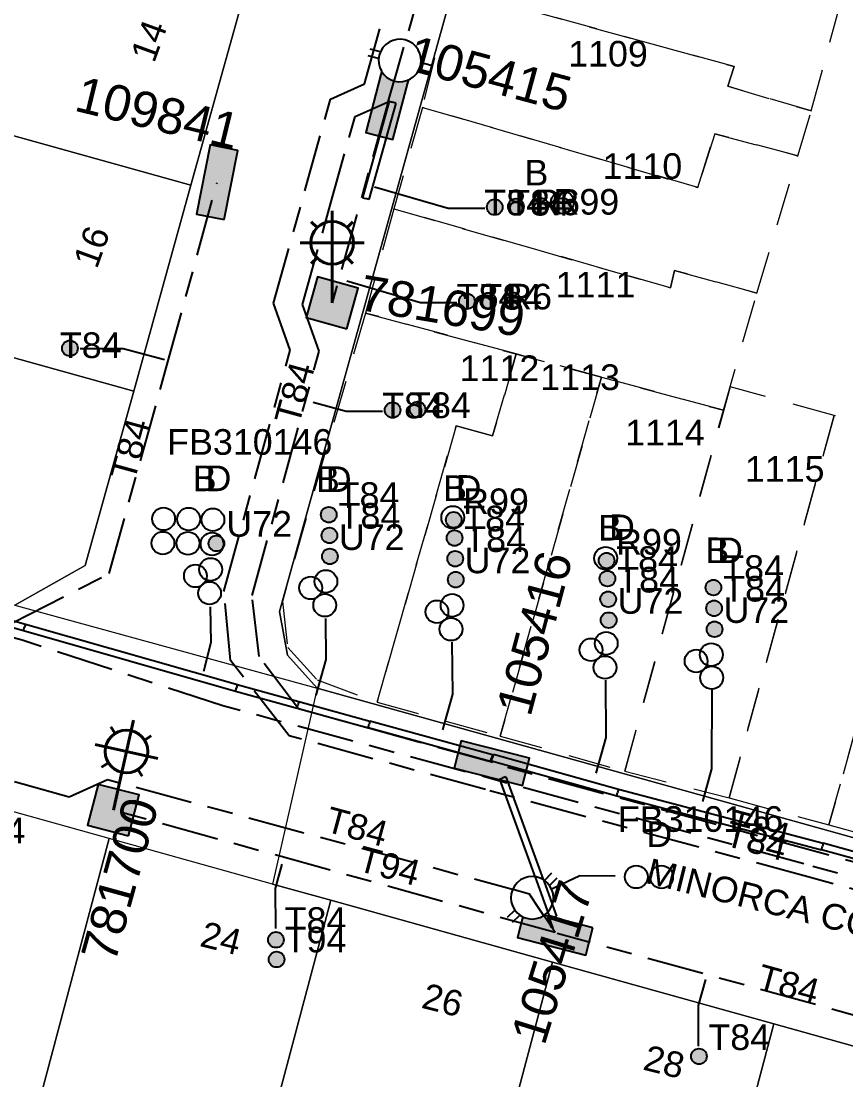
# Model space of a CAD drawing. Header units: metres. Extents: x 289087 to 291245, y 6227587 to 6229773.
# Drawn here: x 290436.6 to 290494.5, y 6228413.4 to 6228487.7 of the extents above; entities that cross this region are included whole.
import ezdxf
from ezdxf.enums import TextEntityAlignment as Align

# ---------------------------------------------------------------- set-up
doc = ezdxf.new("R2010")
doc.units = ezdxf.units.M
doc.linetypes.add('Cable Exist UG', pattern=[8.2, 4, -1.2, 1.8, -1.2])
doc.linetypes.add('Dash', pattern=[5, 3, -2])
for name, color, linetype in [('_User Ducts Config', 7, 'Continuous'), ('Duct_SP_EXT', 7, 'Continuous'), ('Equip_LV_EXT', 7, 'Continuous'), ('Equip_SP_SL_EXT', 7, 'Continuous'), ('Mains_HV_EXT', 7, 'Continuous'), ('Mains_LV_EXT', 7, 'Continuous'), ('Mains_LV_SL_EXT', 7, 'Continuous'), ('SupportsUG_SP_LV_EXT', 7, 'Continuous'), ('SupportsUG_SP_LV_SL_EXT', 7, 'Continuous')]:
    doc.layers.add(name, color=color, linetype=linetype)
for name, color, linetype, lineweight in [('Cadastre Buildings_SP_EXT', 9, 'Continuous', 5), ('Cadastre Developer_SP_EXT', 9, 'Continuous', 5), ('Cadastre Land Parcels_SP_EXT', 9, 'Continuous', 5), ('Cadastre Roads_SP_EXT', 9, 'Continuous', 5)]:
    doc.layers.add(name, color=color, linetype=linetype, lineweight=lineweight)
doc.styles.add('COLUMN_LABEL', font='arial.ttf')
doc.styles.add('iecARIAL', font='arial.ttf', dxfattribs={"height": 2})
doc.styles.add('POLE_LABEL', font='arial.ttf')
doc.styles.get("Standard").update_dxf_attribs({"font": 'arial.ttf'})

# ---------------------------------------------------------------- blocks, each defined once
blk = doc.blocks.new('COLUMN_EXT')
blk.add_hatch(color=256).paths.add_polyline_path([(-1.485, 1.485), (-1.485, -1.485), (1.485, -1.485), (1.485, 1.485)])
blk.add_lwpolyline([(-1.485, -1.485), (1.485, -1.485), (1.485, 1.485), (-1.485, 1.485)], close=True)
for tag, height, style, flags, p in [('ASSET_NUM', 2.5, 'COLUMN_LABEL', 8, (2, 2)), ('STRUCTURE_PLANT_NUMBER', 0.2, 'POLE_LABEL', 9, (1.813, 0.031)), ('STREET_CODE', 0.2, 'COLUMN_LABEL', 9, (1.813, -0.2))]:
    blk.add_attdef(tag, text='', height=height, dxfattribs=dict(style=style, flags=flags)).set_placement(p, align=Align.MIDDLE_LEFT)
at = {"flags": 9}
for tag, p in [('OWNED_BY', (1.813, -0.6)), ('STATE', (1.813, -0.8)), ('COLUMN_TYPE', (1.813, -0.4)), ('USAGE', (1.813, -1)), ('LEGEND', (1.813, -1.2)), ('LOCATION', (1.813, -1.4)), ('STREETNAME', (1.813, -1.6)), ('SUBURB', (1.813, -1.8)), ('NOTES', (1.813, -2))]:
    blk.add_attdef(tag, text='', height=0.2, dxfattribs=at).set_placement(p, align=Align.MIDDLE_LEFT)
at = {"flags": 1}
blk.add_attdef('Z', (1.813, -2.351), '', height=0.2, dxfattribs=at)
blk = doc.blocks.new('PILLAR_EXT')
blk.add_hatch(color=256).paths.add_polyline_path([(-2.475, 0.99), (-2.475, -0.99), (2.475, -0.99), (2.475, 0.99)])
blk.add_lwpolyline([(-2.475, -0.99), (2.475, -0.99), (2.475, 0.99), (-2.475, 0.99)], close=True)
at = {"style": 'iecARIAL', "flags": 8}
blk.add_attdef('ASSET_NUM', (1.5, 3.5), '', height=2.5, dxfattribs=at)
for tag, p, flags in [('OWNED_BY', (0, -0.2), 9), ('STATE', (0, -0.4), 9), ('SUPPORT_TYPE', (0, -0.6), 9), ('USAGE', (0, -0.8), 9), ('LEGEND', (0, -1), 9), ('LOCATION', (0, -1.2), 9), ('NOTES', (0, -1.4), 9), ('PARENT', (0, -1.6), 9), ('STREETNAME', (0, -1.8), 9), ('SUBURB', (0, -2), 1)]:
    blk.add_attdef(tag, p, '', height=0.2, dxfattribs=dict(flags=flags))
blk = doc.blocks.new('DUCT_EXT')
blk.add_circle((0, 0.8), 0.8)
at = {"flags": 1}
blk.add_attdef('Z', (0, 0), '', height=0.2, dxfattribs=at)
at = {"flags": 9}
for tag, p in [('DUCT_CODE', (0, 0)), ('XSECT_TYPE', (0, -0.2)), ('STATE', (0, -0.6)), ('FB_REFERENCE', (0, -0.4)), ('NOTES', (0, -0.8))]:
    blk.add_attdef(tag, text='', height=0.2, dxfattribs=at).set_placement(p, align=Align.MIDDLE_LEFT)
blk = doc.blocks.new('SL_LANTERN_EXT')
at = {"lineweight": 40}
for p, q in [((0, 1.968), (0, 6.468)), ((-1.459, 5.676), (-1.061, 5.278)), ((1.458, 5.676), (1.06, 5.278)), ((-2.25, 4.218), (2.25, 4.218)), ((-1.459, 2.759), (-1.061, 3.157)), ((1.458, 2.759), (1.06, 3.157)), ((0, 0), (0, 2.721))]:
    blk.add_line(p, q, dxfattribs=at)
blk.add_circle((0, 4.218), 1.5, dxfattribs=at)
at = {"style": 'iecARIAL', "flags": 9}
blk.add_attdef('ASSET_NUM', (1.5, 1.5), '', height=2.5, dxfattribs=at)
for tag, p, height, flags in [('CONSTRUCTED_VOLTAGE', (0.981, -0.653), 0.2, 9), ('CONTROL_TYPE', (0.981, -0.853), 0.2, 9), ('OPERATING_VOLTAGE', (0.981, -1.653), 0.2, 9), ('LANTERN_PURPOSE', (0.981, -1.053), 0.2, 9), ('LANTERN_TYPE', (0.981, -1.253), 0.2, 9), ('NO_PHASES', (0.981, -1.453), 0.2, 9), ('LNUMBER', (2.181, -3.253), 2.5, 8), ('ORIENTATION', (0.981, -1.853), 0.2, 9), ('OWNED_BY', (0.981, -2.053), 0.2, 9), ('STATE', (0.981, -2.253), 0.2, 9), ('CEXIST', (0.981, -2.653), 0.2, 9), ('CNEW', (0.981, -2.853), 0.2, 9), ('CNUMBER', (0.981, -3.053), 0.2, 9), ('USAGE', (0.981, -2.453), 0.2, 9), ('CREMOVE', (0.981, -3.253), 0.2, 9), ('CREPLACE', (0.981, -3.453), 0.2, 9), ('LKINGHEIGHT', (0.981, -3.653), 0.2, 9), ('LBRACKET', (0.981, -3.853), 0.2, 9), ('LBRACKETVOCAB', (0.981, -4.053), 0.2, 9), ('LCATEGORY', (0.981, -4.253), 0.2, 9), ('LCHARGE1', (0.981, -4.453), 0.2, 9), ('LCHARGE1PERCENT', (0.981, -4.653), 0.2, 9), ('LCHARGE2', (0.981, -4.853), 0.2, 9), ('LCHARGE2PERCENT', (0.981, -5.053), 0.2, 9), ('LCHARGE3', (0.981, -5.253), 0.2, 9), ('LCHARGE3PERCENT', (0.981, -5.453), 0.2, 9), ('LEXIST', (0.981, -5.653), 0.2, 9), ('LLAMP', (0.981, -5.853), 0.2, 9), ('LLAMPVOCAB', (0.981, -6.053), 0.2, 9), ('LMAST', (0.981, -6.253), 0.2, 9), ('LMASTVOCAB', (0.981, -6.453), 0.2, 9), ('LNEW', (0.981, -6.653), 0.2, 9), ('LANTNUMBER', (0.981, -6.853), 0.2, 9), ('LOUTREACH', (0.981, -7.253), 0.2, 9), ('LOUTREACHVOCAB', (0.981, -7.453), 0.2, 9), ('LRATECODE', (0.981, -7.653), 0.2, 9), ('LREMOVE', (0.981, -7.853), 0.2, 9), ('LREPLACE', (0.981, -8.053), 0.2, 9), ('LTYPE', (0.981, -8.253), 0.2, 9), ('LTYPEVOCAB', (0.981, -8.453), 0.2, 9), ('LEGEND', (0.981, -8.653), 0.2, 9), ('LOCATION', (0.981, -8.853), 0.2, 9), ('NOTES', (0.981, -9.053), 0.2, 9), ('STREETNAME', (0.981, -9.253), 0.2, 9), ('SUBURB', (0.981, -9.453), 0.2, 1)]:
    blk.add_attdef(tag, p, '', height=height, dxfattribs=dict(flags=flags))
blk = doc.blocks.new('LV_UG_LINKS_OPEN_EXT')
for p, q in [((-0.249, 1.473), (-0.249, 2.22)), ((0.249, 1.473), (0.249, 2.22)), ((-0.249, -1.473), (-0.249, -2.22)), ((0.249, -1.473), (0.249, -2.22))]:
    blk.add_line(p, q)
at = {"flags": 9}
for tag, p in [('ACTUAL_STATUS', (0, 0)), ('OPERATING_VOLTAGE', (0, -0.6)), ('ORIENTATION', (0, -0.8)), ('CONSTRUCTED_VOLTAGE', (0, -0.2)), ('NO_PHASES', (0, -0.4)), ('STATE', (0, -1)), ('SWITCH_TYPE', (0, -1.2)), ('USAGE', (0, -1.4)), ('NOTES', (0, -1.6))]:
    blk.add_attdef(tag, text='', height=0.2, dxfattribs=at).set_placement(p, align=Align.MIDDLE_LEFT)
at = {"flags": 1}
blk.add_attdef('Z', (0, 0), '', height=0.2, dxfattribs=at)
blk.add_wipeout([(-0.249, 1.473), (-0.432, 1.43), (-0.608, 1.365), (-0.774, 1.278), (-0.928, 1.171), (-1.067, 1.045), (-1.19, 0.903), (-1.294, 0.747), (-1.377, 0.579), (-1.439, 0.402), (-1.478, 0.218), (-1.494, 0.031), (-1.486, -0.156), (-1.455, -0.341), (-1.4, -0.521), (-1.324, -0.692), (-1.227, -0.853), (-1.11, -1), (-0.976, -1.131), (-0.827, -1.244), (-0.664, -1.338), (-0.491, -1.411), (-0.311, -1.461), (-0.125, -1.489), (0.062, -1.493), (0.249, -1.473), (0.432, -1.43), (0.608, -1.365), (0.774, -1.278), (0.928, -1.171), (1.067, -1.045), (1.19, -0.903), (1.294, -0.747), (1.377, -0.579), (1.439, -0.402), (1.478, -0.218), (1.494, -0.031), (1.486, 0.156), (1.455, 0.341), (1.4, 0.521), (1.324, 0.692), (1.227, 0.853), (1.11, 1), (0.976, 1.131), (0.827, 1.244), (0.664, 1.338), (0.491, 1.411), (0.311, 1.461), (0.125, 1.489), (-0.062, 1.493)])
blk.add_lwpolyline([(0, -1.494, 1), (0, 1.494, 1)], format="xyb", close=True)
blk = doc.blocks.new('CABLE_LARGE_EXT')
h = blk.add_hatch(color=256)
edge = h.paths.add_edge_path()
edge.add_arc((0, 0.55), 0.55, 0, 360)
blk.add_circle((0, 0.55), 0.55)
at = {"flags": 1}
blk.add_attdef('Z', (0, 0), '', height=0.2, dxfattribs=at)
at = {"flags": 9}
for tag, p in [('COND_CODE', (0, 0)), ('XSECT_SIZE', (0, -0.6)), ('STATE', (0, -0.4)), ('FB_REFERENCE', (0, -0.2)), ('NOTES', (0, -0.8))]:
    blk.add_attdef(tag, text='', height=0.2, dxfattribs=at).set_placement(p, align=Align.MIDDLE_LEFT)

msp = doc.modelspace()

# ---------------------------------------------------------------- linework, layer by layer
at = {"layer": '_User Ducts Config'}
for points in [[(290469.164, 6228474.521), (290466.601, 6228474.519), (290461.431, 6228476.029)], [(290467.212, 6228467.912), (290464.652, 6228467.912), (290459.483, 6228469.423)], [(290440.763, 6228464.689), (290443.781, 6228464.689), (290446.687, 6228463.935)], [(290461.994, 6228460.279), (290459.437, 6228460.281), (290457.12, 6228460.915)], [(290449.9, 6228446.577), (290449.935, 6228444.069), (290449.425, 6228442.022)], [(290457.991, 6228445.744), (290458.016, 6228442.877), (290457.321, 6228440.369)], [(290466.856, 6228444.076), (290466.9, 6228440.438), (290466.208, 6228437.931)], [(290477.639, 6228441.431), (290477.668, 6228437.389), (290476.977, 6228434.882)], [(290485.101, 6228440.796), (290485.096, 6228435.203), (290484.46, 6228432.896)], [(290454.504, 6228424.002), (290454.482, 6228426.8), (290454.957, 6228428.509)], [(290478.33, 6228427.666), (290475.834, 6228427.682), (290473.716, 6228426.672)], [(290484.165, 6228415.731), (290484.175, 6228418.59), (290484.679, 6228420.414)]]:
    msp.add_lwpolyline(points, dxfattribs=at)
at = {"layer": 'Cadastre Buildings_SP_EXT', "linetype": 'Continuous'}
msp.add_lwpolyline([(290510.491, 6228427.802), (290512.561, 6228430.152), (290550.822, 6228567.455), (290550.261, 6228570.544), (290548.199, 6228572.903), (290497.636, 6228585.18), (290494.643, 6228584.301), (290492.581, 6228581.962), (290454.757, 6228446.249), (290455.318, 6228443.17), (290457.396, 6228440.85), (290507.506, 6228426.893), (290510.491, 6228427.802)], close=True, dxfattribs=at)
at = {"layer": 'Cadastre Developer_SP_EXT', "linetype": 'Dash'}
for points in [[(290494.424, 6228489.936), (290468.95, 6228497.105), (290466.859, 6228489.939), (290486.674, 6228484.478), (290486.231, 6228483.099), (290492.081, 6228481.371), (290494.424, 6228489.936)], [(290492.081, 6228481.371), (290486.231, 6228483.099), (290486.674, 6228484.478), (290466.859, 6228489.939), (290464.789, 6228481.622), (290484.128, 6228475.988), (290485.311, 6228479.766), (290491.142, 6228478.227), (290492.081, 6228481.371)], [(290491.142, 6228478.227), (290485.311, 6228479.766), (290484.128, 6228475.988), (290464.789, 6228481.622), (290462.778, 6228474.495), (290482.215, 6228468.951), (290482.492, 6228470.171), (290488.277, 6228468.587), (290491.142, 6228478.227)], [(290488.277, 6228468.587), (290482.492, 6228470.171), (290482.215, 6228468.951), (290462.778, 6228474.495), (290460.79, 6228467.187), (290485.916, 6228460.365), (290488.277, 6228468.587)], [(290460.79, 6228467.187), (290454.968, 6228446.951), (290455.34, 6228443.713), (290457.415, 6228441.449), (290461.61, 6228439.877), (290467.16, 6228459.261), (290469.718, 6228458.559), (290471.376, 6228464.313), (290460.79, 6228467.187)], [(290477.353, 6228462.69), (290471.376, 6228464.313), (290469.718, 6228458.559), (290467.16, 6228459.261), (290461.61, 6228439.877), (290470.259, 6228437.5), (290477.353, 6228462.69)], [(290485.916, 6228460.365), (290477.353, 6228462.69), (290470.259, 6228437.5), (290479, 6228435.03), (290485.916, 6228460.365)], [(290493.7, 6228459.999), (290486.387, 6228462.006), (290479, 6228435.03), (290486.314, 6228433.164), (290493.7, 6228459.999)], [(290503.428, 6228457.273), (290493.7, 6228459.999), (290486.314, 6228433.164), (290493.325, 6228431.255), (290499.161, 6228452.162), (290501.687, 6228451.58), (290503.428, 6228457.273)], [(290503.428, 6228457.273), (290501.687, 6228451.58), (290499.161, 6228452.162), (290493.325, 6228431.255), (290501.772, 6228428.957), (290507.469, 6228449.82), (290505.173, 6228450.559), (290506.877, 6228456.357), (290503.428, 6228457.273)]]:
    msp.add_lwpolyline(points, close=True, dxfattribs=at)
at = {"layer": 'Cadastre Land Parcels_SP_EXT', "linetype": 'Continuous'}
for points in [[(290452.573, 6228490.6), (290423.679, 6228498.648), (290419.647, 6228484.201), (290448.548, 6228476.153), (290452.573, 6228490.6)], [(290448.548, 6228476.153), (290419.647, 6228484.201), (290415.623, 6228469.754), (290444.525, 6228461.695), (290448.548, 6228476.153)], [(290441.111, 6228449.468), (290444.525, 6228461.695), (290415.623, 6228469.754), (290411.137, 6228453.668), (290431.01, 6228448.129), (290436.188, 6228446.689), (290441.111, 6228449.468)], [(290442.809, 6228430.302), (290432.983, 6228433.042), (290427.249, 6228434.642), (290419.399, 6228406.467), (290420.076, 6228406.278), (290431.637, 6228403.058), (290435.297, 6228402.038), (290442.809, 6228430.302)], [(290458.361, 6228425.974), (290454.272, 6228427.111), (290442.809, 6228430.302), (290435.297, 6228402.038), (290446.091, 6228399.028), (290450.849, 6228397.708), (290458.361, 6228425.974)], [(290473.921, 6228421.634), (290458.361, 6228425.974), (290450.849, 6228397.708), (290461.173, 6228394.829), (290466.409, 6228393.37), (290473.921, 6228421.634)], [(290489.472, 6228417.295), (290473.921, 6228421.634), (290466.409, 6228393.37), (290481.969, 6228389.03), (290489.472, 6228417.295)]]:
    msp.add_lwpolyline(points, close=True, dxfattribs=at)
msp.add_lwpolyline([(290504.711, 6228412.286), (290502.262, 6228413.726), (290489.472, 6228417.295), (290481.969, 6228389.03)], dxfattribs=at)
at = {"layer": 'Cadastre Roads_SP_EXT', "linetype": 'Continuous'}
for points in [[(290455.318, 6228443.17), (290454.757, 6228446.249), (290492.581, 6228581.962), (290494.643, 6228584.301), (290497.636, 6228585.18), (290476.254, 6228590.43), (290479.066, 6228585.62), (290472.717, 6228562.855), (290468.693, 6228548.398), (290464.661, 6228533.951), (290460.629, 6228519.504), (290456.605, 6228505.047), (290452.573, 6228490.6), (290448.548, 6228476.153), (290444.525, 6228461.695), (290441.111, 6228449.468), (290436.188, 6228446.689), (290457.396, 6228440.85), (290455.318, 6228443.17)], [(290507.506, 6228426.893), (290457.396, 6228440.85), (290454.272, 6228427.111), (290458.361, 6228425.973), (290473.921, 6228421.634), (290489.472, 6228417.295), (290502.262, 6228413.726), (290507.506, 6228426.893)]]:
    msp.add_lwpolyline(points, close=True, dxfattribs=at)
at = {"layer": 'Duct_SP_EXT'}
for p, q in [((290462.471, 6228482.055), (290460.579, 6228475.281)), ((290462.933, 6228481.926), (290461.042, 6228475.152)), ((290462.471, 6228482.055), (290462.702, 6228481.991)), ((290462.933, 6228481.926), (290462.702, 6228481.991)), ((290460.579, 6228475.281), (290460.811, 6228475.216)), ((290461.042, 6228475.152), (290460.811, 6228475.216)), ((290410.681, 6228452.286), (290436.79, 6228444.898)), ((290410.812, 6228452.748), (290436.921, 6228445.36)), ((290436.921, 6228445.36), (290436.855, 6228445.129)), ((290436.921, 6228445.36), (290436.855, 6228445.129)), ((290436.921, 6228445.36), (290451.804, 6228441.107)), ((290436.789, 6228444.898), (290436.855, 6228445.129)), ((290436.789, 6228444.898), (290451.672, 6228440.646)), ((290436.79, 6228444.898), (290436.855, 6228445.129)), ((290451.672, 6228440.646), (290451.738, 6228440.876)), ((290451.674, 6228440.645), (290451.738, 6228440.876)), ((290451.801, 6228441.108), (290451.738, 6228440.876)), ((290451.804, 6228441.107), (290451.738, 6228440.876)), ((290451.801, 6228441.108), (290456.123, 6228439.917)), ((290451.674, 6228440.645), (290455.995, 6228439.454)), ((290455.995, 6228439.454), (290456.059, 6228439.685)), ((290455.995, 6228439.454), (290456.059, 6228439.685)), ((290455.995, 6228439.454), (290460.981, 6228438.08)), ((290456.123, 6228439.917), (290456.059, 6228439.685)), ((290456.123, 6228439.917), (290456.059, 6228439.685)), ((290456.123, 6228439.917), (290461.108, 6228438.543)), ((290460.981, 6228438.08), (290461.045, 6228438.312)), ((290460.981, 6228438.08), (290461.045, 6228438.312)), ((290469.574, 6228435.71), (290460.981, 6228438.08)), ((290461.108, 6228438.543), (290461.045, 6228438.312)), ((290461.108, 6228438.543), (290461.045, 6228438.312)), ((290469.702, 6228436.173), (290461.108, 6228438.543)), ((290469.574, 6228435.71), (290469.638, 6228435.941)), ((290469.702, 6228436.173), (290469.638, 6228435.941)), ((290469.654, 6228435.762), (290469.718, 6228435.993)), ((290469.654, 6228435.762), (290478.432, 6228433.302)), ((290469.783, 6228436.224), (290469.718, 6228435.993)), ((290469.783, 6228436.224), (290478.562, 6228433.764)), ((290470.209, 6228434.482), (290470.434, 6228434.564)), ((290470.66, 6228434.645), (290470.434, 6228434.564)), ((290478.432, 6228433.302), (290478.497, 6228433.533)), ((290478.436, 6228433.301), (290478.497, 6228433.533)), ((290478.558, 6228433.765), (290478.497, 6228433.533)), ((290478.562, 6228433.764), (290478.497, 6228433.533)), ((290478.558, 6228433.765), (290492.931, 6228429.973)), ((290478.436, 6228433.301), (290492.808, 6228429.509)), ((290492.805, 6228429.51), (290492.869, 6228429.741)), ((290492.808, 6228429.509), (290492.869, 6228429.741)), ((290492.931, 6228429.973), (290492.869, 6228429.741)), ((290492.933, 6228429.972), (290492.869, 6228429.741)), ((290501.36, 6228427.638), (290492.933, 6228429.972)), ((290501.232, 6228427.176), (290492.805, 6228429.51))]:
    msp.add_line(p, q, dxfattribs=at)
at = {"layer": 'Mains_LV_EXT', "linetype": 'Cable Exist UG'}
for points in [[(290469.735, 6228435.643), (290464.437, 6228437.102), (290464.437, 6228437.102), (290459.111, 6228438.57), (290459.111, 6228438.57), (290456.099, 6228439.399), (290453.328, 6228443.087), (290452.835, 6228447.355), (290457.547, 6228464.501), (290456.387, 6228467.785), (290456.387, 6228467.785), (290458.239, 6228474.5), (290460.066, 6228480.972), (290462.395, 6228482.002)], [(290410.844, 6228452.188), (290413.869, 6228451.358), (290413.869, 6228451.358), (290428.467, 6228447.474), (290430.166, 6228447.01), (290430.166, 6228447.01), (290436.03, 6228445.444), (290442.801, 6228448.913), (290446.412, 6228461.883), (290446.817, 6228463.335), (290446.817, 6228463.335), (290450.378, 6228476.332)]]:
    msp.add_lwpolyline(points, dxfattribs=at)
at = {"layer": 'Mains_LV_SL_EXT', "linetype": 'Cable Exist UG'}
msp.add_lwpolyline([(290462.395, 6228482.002), (290458.455, 6228467.9)], dxfattribs=at)

# ---------------------------------------------------------------- block references
at = {"layer": '_User Ducts Config'}
for name, p in [('CABLE_LARGE_EXT', (290469.867, 6228474.067)), ('CABLE_LARGE_EXT', (290471.353, 6228474.113)), ('CABLE_LARGE_EXT', (290473.086, 6228474.156)), ('DUCT_EXT', (290474.625, 6228474.156)), ('CABLE_LARGE_EXT', (290474.625, 6228474.156)), ('CABLE_LARGE_EXT', (290467.919, 6228467.46)), ('CABLE_LARGE_EXT', (290469.403, 6228467.505)), ('CABLE_LARGE_EXT', (290471.131, 6228467.547)), ('CABLE_LARGE_EXT', (290440.046, 6228464.161)), ('CABLE_LARGE_EXT', (290464.454, 6228459.868)), ('CABLE_LARGE_EXT', (290462.701, 6228459.826)), ('CABLE_LARGE_EXT', (290458.224, 6228452.483)), ('DUCT_EXT', (290466.925, 6228452.037)), ('CABLE_LARGE_EXT', (290466.989, 6228452.122)), ('CABLE_LARGE_EXT', (290458.266, 6228451.028)), ('CABLE_LARGE_EXT', (290450.331, 6228450.463)), ('CABLE_LARGE_EXT', (290467.047, 6228450.846)), ('CABLE_LARGE_EXT', (290458.295, 6228449.555)), ('DUCT_EXT', (290477.658, 6228449.176)), ('DUCT_EXT', (290449.926, 6228448.39)), ('CABLE_LARGE_EXT', (290467.095, 6228449.394)), ('CABLE_LARGE_EXT', (290477.722, 6228449.262)), ('DUCT_EXT', (290448.859, 6228447.939)), ('DUCT_EXT', (290458.017, 6228447.546)), ('CABLE_LARGE_EXT', (290477.784, 6228448)), ('DUCT_EXT', (290449.851, 6228446.729)), ('DUCT_EXT', (290456.951, 6228447.096)), ('CABLE_LARGE_EXT', (290467.129, 6228447.923)), ('CABLE_LARGE_EXT', (290485.222, 6228447.365)), ('CABLE_LARGE_EXT', (290477.832, 6228446.549)), ('DUCT_EXT', (290457.94, 6228445.878)), ('DUCT_EXT', (290465.811, 6228445.418)), ('DUCT_EXT', (290466.879, 6228445.869)), ('CABLE_LARGE_EXT', (290485.265, 6228445.911)), ('CABLE_LARGE_EXT', (290477.867, 6228445.078)), ('DUCT_EXT', (290466.797, 6228444.192)), ('CABLE_LARGE_EXT', (290485.297, 6228444.439)), ('DUCT_EXT', (290477.695, 6228443.202)), ('DUCT_EXT', (290476.629, 6228442.751)), ('DUCT_EXT', (290485.071, 6228442.411)), ('DUCT_EXT', (290477.61, 6228441.511)), ('DUCT_EXT', (290484.006, 6228441.962)), ('DUCT_EXT', (290485.101, 6228440.796)), ('DUCT_EXT', (290479.805, 6228426.814)), ('DUCT_EXT', (290481.58, 6228426.804)), ('CABLE_LARGE_EXT', (290454.514, 6228422.646)), ('CABLE_LARGE_EXT', (290454.554, 6228421.266)), ('CABLE_LARGE_EXT', (290484.207, 6228414.467))]:
    msp.add_blockref(name, p, dxfattribs=at)
at = {"layer": '_User Ducts Config', "rotation": 88.47903019343751}
for p in [(290447.423, 6228452.716), (290449.186, 6228452.702), (290450.883, 6228452.656), (290447.374, 6228451.016), (290449.137, 6228451.002), (290450.829, 6228450.954)]:
    msp.add_blockref('DUCT_EXT', p, dxfattribs=at)
at = {"layer": 'Equip_SP_SL_EXT'}
msp.add_blockref('SL_LANTERN_EXT', (290458.455, 6228467.9), dxfattribs=at)
at = {"layer": 'Equip_SP_SL_EXT', "rotation": 347.3841086421917}
msp.add_blockref('SL_LANTERN_EXT', (290443.099, 6228432.298), dxfattribs=at)
at = {"layer": 'SupportsUG_SP_LV_EXT'}
ref = msp.add_blockref('PILLAR_EXT', (290462.395, 6228482.002), dxfattribs=dict(at, rotation=255.3473371352173))
ref.add_attrib('ASSET_NUM', '105415', dxfattribs={"layer": '0', "height": 2.5, "rotation": 344.89868, "style": 'iecARIAL'}).set_placement((290463.895, 6228485.502), align=Align.MIDDLE_LEFT)
ref = msp.add_blockref('PILLAR_EXT', (290450.386, 6228476.362), dxfattribs=dict(at, rotation=78.78997127640176))
ref.add_attrib('ASSET_NUM', '109841', dxfattribs={"layer": '0', "height": 2.5, "rotation": 346.29859, "style": 'iecARIAL'}).set_placement((290451.886, 6228479.862), align=Align.MIDDLE_RIGHT)
ref = msp.add_blockref('PILLAR_EXT', (290469.662, 6228435.594), dxfattribs=dict(at, rotation=345.5510486107449))
ref.add_attrib('ASSET_NUM', '105416', dxfattribs={"layer": '0', "height": 2.5, "rotation": 75.13416, "style": 'iecARIAL'}).set_placement((290471.162, 6228439.094), align=Align.MIDDLE_LEFT)
ref = msp.add_blockref('PILLAR_EXT', (290474.113, 6228423.7), dxfattribs=dict(at, rotation=165.5540704783766))
ref.add_attrib('ASSET_NUM', '105417', dxfattribs={"layer": '0', "height": 2.5, "rotation": 72.76461, "style": 'iecARIAL'}).set_placement((290475.613, 6228427.2), align=Align.MIDDLE_RIGHT)
at = {"layer": 'SupportsUG_SP_LV_SL_EXT'}
ref = msp.add_blockref('COLUMN_EXT', (290458.455, 6228467.9), dxfattribs=dict(at, rotation=74.23161568693683))
ref.add_attrib('ASSET_NUM', '781699', dxfattribs={"layer": '0', "height": 2.5, "rotation": 350.47202, "style": 'COLUMN_LABEL'}).set_placement((290460.455, 6228468.65), align=Align.MIDDLE_LEFT)
ref = msp.add_blockref('COLUMN_EXT', (290443.099, 6228432.298), dxfattribs=dict(at, rotation=75.50411521643775))
ref.add_attrib('ASSET_NUM', '781700', dxfattribs={"layer": '0', "height": 2.5, "rotation": 74.5787, "style": 'COLUMN_LABEL'}).set_placement((290445.099, 6228433.048), align=Align.MIDDLE_RIGHT)

# ---------------------------------------------------------------- texts
at = {"layer": '_User Ducts Config'}
for s, p in [('B', (290471.959, 6228476.137)), ('T84', (290469.139, 6228474.035)), ('T84', (290470.815, 6228474.026)), ('R6', (290472.634, 6228474.049)), ('R99', (290473.997, 6228474.091)), ('T84', (290467.191, 6228467.428)), ('T84', (290468.865, 6228467.419)), ('R6', (290470.675, 6228467.438)), ('T84', (290439.345, 6228464.026)), ('T84', (290461.972, 6228459.794)), ('T84', (290463.857, 6228459.815)), ('FB310146', (290446.873, 6228457.237)), ('B', (290448.668, 6228454.682)), ('D', (290449.57, 6228454.683)), ('B', (290457.323, 6228454.628)), ('D', (290458.01, 6228454.627)), ('B', (290466.248, 6228453.994)), ('D', (290467.124, 6228454.008)), ('T84', (290458.842, 6228453.508)), ('R99', (290467.656, 6228453.073)), ('T84', (290458.91, 6228452.056)), ('T84', (290467.659, 6228451.868)), ('U72', (290451.031, 6228451.487)), ('B', (290477.121, 6228451.22)), ('D', (290477.892, 6228451.247)), ('U72', (290458.928, 6228450.557)), ('T84', (290467.731, 6228450.418)), ('R99', (290478.395, 6228450.228)), ('B', (290484.655, 6228449.633)), ('D', (290485.476, 6228449.632)), ('U72', (290467.759, 6228448.924)), ('T84', (290478.396, 6228449.021)), ('T84', (290485.839, 6228448.389)), ('T84', (290478.469, 6228447.572)), ('T84', (290485.908, 6228446.938)), ('U72', (290478.497, 6228446.079)), ('U72', (290485.928, 6228445.44)), ('FB310146', (290478.514, 6228430.775)), ('T84', (290432.596, 6228429.963)), ('D', (290480.507, 6228429.708)), ('T84', (290455.125, 6228423.682)), ('T94', (290455.129, 6228422.314)), ('T84', (290484.868, 6228415.463))]:
    msp.add_text(s, height=1.8, dxfattribs=at).set_placement(p)
at = {"layer": 'Cadastre Developer_SP_EXT'}
for s, p in [('1109', (290475.025, 6228484.485)), ('1110', (290477.439, 6228476.6)), ('1111', (290474.146, 6228468.276)), ('1112', (290467.404, 6228462.41)), ('1113', (290473.069, 6228461.781)), ('1114', (290479.024, 6228457.892)), ('1115', (290487.425, 6228455.342))]:
    msp.add_text(s, height=1.8, dxfattribs=at).set_placement(p)
at = {"layer": 'Cadastre Land Parcels_SP_EXT'}
for s, rotation, p in [('14', 70.01689, (290445.962, 6228484.671)), ('16', 70.10457, (290441.938, 6228470.218)), ('24', 346.0259, (290449.088, 6228422.776)), ('26', 345.77753, (290464.64, 6228418.445)), ('28', 346.0259, (290480.195, 6228414.103))]:
    msp.add_text(s, height=1.8, rotation=rotation, dxfattribs=at).set_placement(p)
at = {"layer": 'Cadastre Roads_SP_EXT'}
msp.add_text('MINORCA CCT', height=1.8, rotation=346.04356, dxfattribs=at).set_placement((290480.384, 6228427.2))
at = {"layer": 'Mains_LV_EXT'}
for s, rotation, p in [('T84', 74.68399, (290456.12, 6228459.239)), ('T84', 74.59451, (290444.577, 6228455.303)), ('T84', 344.82614, (290457.865, 6228430.835)), ('T84', 345.20324, (290486.1, 6228430.651)), ('T84', 344.96218, (290485.91, 6228429.837)), ('T94', 345.14929, (290460.137, 6228428.072)), ('T84', 344.51488, (290488.158, 6228419.779))]:
    msp.add_text(s, height=1.8, rotation=rotation, dxfattribs=at).set_placement(p)

# ---------------------------------------------------------------- next in the draw order: block references
at = {"layer": 'Equip_LV_EXT'}
for p, rotation in [((290463.206, 6228484.907), 255.3473371352173), ((290472.496, 6228426.149), 135.0578480087059)]:
    msp.add_blockref('LV_UG_LINKS_OPEN_EXT', p, dxfattribs=dict(at, rotation=rotation))

# ---------------------------------------------------------------- next in the draw order: linework, layer by layer
at = {"layer": 'Duct_SP_EXT'}
for p, q in [((290470.209, 6228434.482), (290473.765, 6228424.681)), ((290470.66, 6228434.645), (290474.216, 6228424.845)), ((290473.765, 6228424.681), (290473.99, 6228424.763)), ((290474.216, 6228424.845), (290473.99, 6228424.763))]:
    msp.add_line(p, q, dxfattribs=at)
at = {"layer": 'Mains_HV_EXT', "linetype": 'Cable Exist UG'}
msp.add_lwpolyline([(290514.876, 6228448.809), (290514.924, 6228446.978), (290519.647, 6228444.275), (290518.044, 6228438.403), (290515.383, 6228428.78), (290512.782, 6228425.747), (290507.663, 6228424.112), (290498.948, 6228426.507), (290491.556, 6228428.526), (290491.556, 6228428.526), (290450.778, 6228439.625), (290436.698, 6228444.224), (290429.189, 6228446.244)], dxfattribs=at)
at = {"layer": 'Mains_LV_EXT', "linetype": 'Cable Exist UG'}
for points in [[(290516.825, 6228447.964), (290518.576, 6228444.198), (290514.53, 6228429.449), (290514.53, 6228429.449), (290512.172, 6228426.579), (290507.716, 6228425.341), (290503.659, 6228426.466), (290503.659, 6228426.466), (290501.525, 6228424.972), (290492.104, 6228427.547), (290492.104, 6228427.547), (290469.225, 6228433.735), (290455.44, 6228437.522), (290451.314, 6228442.809), (290450.857, 6228447.633), (290455.514, 6228464.577), (290455.514, 6228464.577), (290454.344, 6228467.871), (290458.346, 6228482.195), (290460.721, 6228483.282), (290460.721, 6228483.282), (290464.437, 6228496.393), (290466.911, 6228497.724)], [(290462.395, 6228482.002), (290466.911, 6228497.724)], [(290474.113, 6228423.7), (290472.307, 6228426.41), (290472.307, 6228426.41), (290442.691, 6228434.423), (290440.006, 6228433.208), (290440.006, 6228433.208), (290427.381, 6228436.715)], [(290501.238, 6228426.969), (290469.662, 6228435.594)], [(290474.113, 6228423.7), (290443.099, 6228432.298)], [(290488.34, 6228378.035), (290492.239, 6228378.227), (290492.239, 6228378.227), (290493.951, 6228379.309), (290497.491, 6228382.149), (290500.714, 6228385.667), (290503.576, 6228389.935), (290505.313, 6228393.434), (290506.632, 6228397.131), (290509.471, 6228407.199), (290510.193, 6228411.464), (290506.724, 6228415.081), (290505.189, 6228416.062), (290504.211, 6228416.922), (290501.211, 6228417.606), (290500.289, 6228416.468), (290500.289, 6228416.468), (290474.253, 6228423.642)]]:
    msp.add_lwpolyline(points, dxfattribs=at)

doc.saveas('drawing.dxf')
